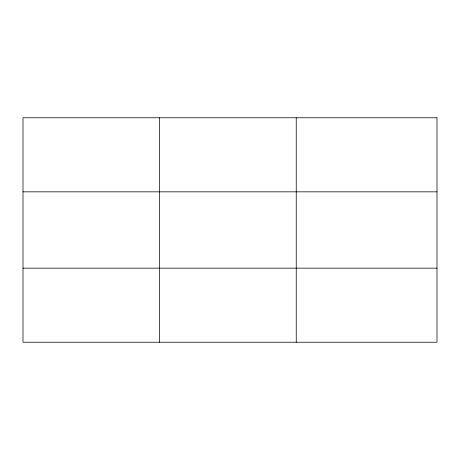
<?xml version="1.0" encoding="UTF-8"?>
<svg xmlns="http://www.w3.org/2000/svg" width="460" height="460" viewBox="0 0 460 460"><rect width="100%" height="100%" fill="white"/><g stroke="black" fill="none" stroke-linecap="round" stroke-linejoin="round"><path stroke-width="0.69" d="M159.62 117.766L159.62 342.234M296.24 117.766L296.24 342.234M23 191.843L437 191.843M23 268.157L437 268.157M437 117.766L437 342.234L23 342.234L23 117.766L437 117.766"/></g></svg>
